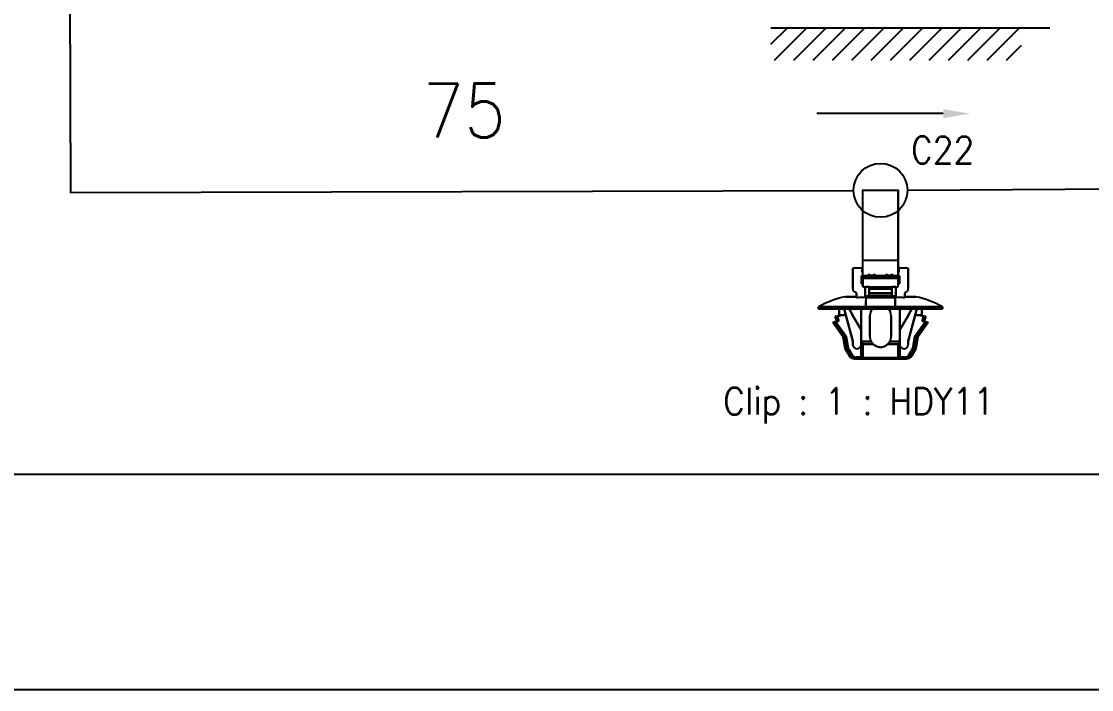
# Model space of a CAD drawing. Header units: inches. Extents: x 47316 to 59086, y 3141 to 11743.
# Drawn here: x 52253.3 to 52352.6, y 8232.5 to 8294.4 of the extents above; entities that cross this region are included whole.
import ezdxf

# ---------------------------------------------------------------- set-up
doc = ezdxf.new("R2010")
doc.units = ezdxf.units.IN
doc.header["$MEASUREMENT"] = 0
doc.styles.get("Standard").update_dxf_attribs({"font": ''})
doc.styles.get('Standard').set_extended_font_data('SimSun')
doc.linetypes.add('_VH_OTCON', pattern='A,0.0001,[7,VeSys.shx,S=0.1,R=0,X=0,Y=0],-0.4,[7,VeSys.shx,S=0.1,R=0,X=0,Y=0],-0.4,["X",Standard,S=1,R=0,X=-0.5,Y=-0.5],-0.0001,[7,VeSys.shx,S=0.1,R=0,X=0,Y=0],-0.4', length=1.2002)

msp = doc.modelspace()

# ---------------------------------------------------------------- linework, layer by layer
at = {"color": 0, "lineweight": -2}
for p, q in [((52322.853, 8292.327, 0), (52324.383, 8293.857, 0)), ((52322.853, 8293.857, 0), (52348.746, 8293.857, 0)), ((52323.175, 8290.853, 0), (52326.179, 8293.857, 0)), ((52324.971, 8290.853, 0), (52327.975, 8293.857, 0)), ((52326.767, 8290.853, 0), (52329.771, 8293.857, 0)), ((52328.563, 8290.853, 0), (52331.567, 8293.857, 0)), ((52330.359, 8290.853, 0), (52333.363, 8293.857, 0)), ((52332.156, 8290.853, 0), (52335.159, 8293.857, 0)), ((52333.952, 8290.853, 0), (52336.955, 8293.857, 0)), ((52335.748, 8290.853, 0), (52338.751, 8293.857, 0)), ((52337.544, 8290.853, 0), (52340.547, 8293.857, 0)), ((52339.34, 8290.853, 0), (52342.343, 8293.857, 0)), ((52341.136, 8290.853, 0), (52344.139, 8293.857, 0)), ((52342.932, 8290.853, 0), (52345.935, 8293.857, 0)), ((52344.728, 8290.853, 0), (52346.124, 8292.249, 0)), ((50267.929, 8252.452), (56171.929, 8252.452)), ((50247.929, 8232.452), (56191.929, 8232.452))]:
    msp.add_line(p, q, dxfattribs=at)
at = {"color": 7, "lineweight": -2}
msp.add_line((52338.857, 8285.885), (52327.109, 8285.885), dxfattribs=at)
at = {"color": 0, "linetype": '_VH_OTCON', "lineweight": -2, "ltscale": 5}
msp.add_line((52335.528, 8278.785), (52422.371, 8279.339), dxfattribs=at)
at = {"color": 0, "ltscale": 0.378893}
msp.add_line((52334.67, 8272.269), (52334.67, 8278.769), dxfattribs=at)
at = {"color": 0, "ltscale": 0.37888}
msp.add_line((52334.67, 8272.269), (52334.67, 8278.769), dxfattribs=at)
at = {"color": 7, "ltscale": 0.108633}
msp.add_line((52331.386, 8271.563), (52331.386, 8273.941), dxfattribs=at)
at = {"color": 7, "ltscale": 0.098454}
msp.add_line((52331.386, 8271.563), (52331.386, 8273.719), dxfattribs=at)
at = {"color": 7, "ltscale": 0.057913}
msp.add_line((52331.386, 8271.563), (52331.386, 8272.831), dxfattribs=at)
at = {"color": 7, "ltscale": 0.025}
for p, q in [((52330.456, 8271.016), (52330.456, 8271.563)), ((52332.481, 8270.86), (52331.934, 8270.86)), ((52332.481, 8270.86), (52331.934, 8270.86)), ((52332.481, 8270.852), (52331.934, 8270.852)), ((52334.123, 8270.86), (52333.576, 8270.86)), ((52334.123, 8270.86), (52333.576, 8270.86))]:
    msp.add_line(p, q, dxfattribs=at)
at = {"color": 7, "ltscale": 0.039999}
for p, q in [((52331.332, 8271.563), (52330.456, 8271.563)), ((52331.332, 8271.563), (52330.456, 8271.563)), ((52335.601, 8271.563), (52334.725, 8271.563)), ((52335.601, 8271.563), (52334.725, 8271.563))]:
    msp.add_line(p, q, dxfattribs=at)
at = {"color": 7, "ltscale": 0.022501}
for p, q in [((52330.456, 8271.563), (52330.456, 8271.071)), ((52330.456, 8271.563), (52330.456, 8271.071)), ((52335.601, 8271.563), (52335.601, 8271.071)), ((52335.601, 8271.071), (52335.601, 8271.563))]:
    msp.add_line(p, q, dxfattribs=at)
at = {"color": 7, "ltscale": 0.0175}
for p, q in [((52331.332, 8271.563), (52331.332, 8271.18)), ((52331.332, 8271.563), (52331.332, 8271.18)), ((52331.332, 8271.18), (52331.332, 8271.563)), ((52334.725, 8271.563), (52334.725, 8271.18)), ((52334.725, 8271.18), (52334.725, 8271.563))]:
    msp.add_line(p, q, dxfattribs=at)
at = {"color": 7, "ltscale": 0.002499}
for p, q in [((52331.386, 8271.563), (52331.332, 8271.563)), ((52334.725, 8271.563), (52334.67, 8271.563)), ((52331.277, 8270.852), (52331.332, 8270.852)), ((52331.277, 8270.852), (52331.332, 8270.852)), ((52331.332, 8271.18), (52331.386, 8271.18)), ((52331.386, 8271.18), (52331.332, 8271.18)), ((52334.67, 8271.18), (52334.725, 8271.18)), ((52334.725, 8271.18), (52334.67, 8271.18)), ((52334.78, 8270.852), (52334.725, 8270.852)), ((52334.725, 8270.852), (52334.78, 8270.852)), ((52334.725, 8270.852), (52334.78, 8270.852)), ((52331.332, 8270.14), (52331.386, 8270.14)), ((52331.386, 8270.14), (52331.332, 8270.14)), ((52331.332, 8270.14), (52331.386, 8270.14)), ((52334.67, 8270.14), (52334.725, 8270.14)), ((52334.725, 8270.14), (52334.67, 8270.14)), ((52334.67, 8270.14), (52334.725, 8270.14))]:
    msp.add_line(p, q, dxfattribs=at)
at = {"color": 7, "ltscale": 2.6e-05}
for p, q in [((52331.332, 8271.563), (52331.332, 8271.563)), ((52334.725, 8271.563), (52334.725, 8271.563))]:
    msp.add_line(p, q, dxfattribs=at)
at = {"color": 7, "ltscale": 0.0644}
for p, q in [((52331.386, 8270.86), (52331.386, 8272.269)), ((52331.386, 8270.86), (52331.386, 8272.269)), ((52334.67, 8272.269), (52334.67, 8270.86)), ((52334.67, 8270.86), (52334.67, 8272.269))]:
    msp.add_line(p, q, dxfattribs=at)
at = {"color": 7, "ltscale": 0.064999}
for p, q in [((52330.456, 8271.071), (52330.456, 8269.648)), ((52330.456, 8271.071), (52330.456, 8269.648)), ((52335.601, 8271.071), (52335.601, 8269.648)), ((52335.601, 8269.648), (52335.601, 8271.071))]:
    msp.add_line(p, q, dxfattribs=at)
at = {"color": 7, "ltscale": 0.0625}
msp.add_line((52330.456, 8269.648), (52330.456, 8271.016), dxfattribs=at)
at = {"color": 7, "ltscale": 0.000629}
msp.add_line((52331.291, 8270.852), (52331.277, 8270.852), dxfattribs=at)
at = {"color": 7, "ltscale": 0.035001}
for p, q in [((52331.277, 8270.852), (52331.277, 8270.086)), ((52331.277, 8270.086), (52331.277, 8270.852)), ((52334.78, 8270.086), (52334.78, 8270.852)), ((52334.78, 8270.086), (52334.78, 8270.852)), ((52334.78, 8270.852), (52334.78, 8270.086)), ((52331.66, 8267.787), (52331.66, 8268.553)), ((52331.66, 8267.787), (52331.66, 8268.553))]:
    msp.add_line(p, q, dxfattribs=at)
at = {"color": 7, "ltscale": 0.154999}
for p, q in [((52331.332, 8270.852), (52334.725, 8270.852)), ((52334.725, 8270.852), (52331.332, 8270.852))]:
    msp.add_line(p, q, dxfattribs=at)
at = {"color": 7, "ltscale": 0.032501}
for p, q in [((52331.332, 8270.852), (52331.332, 8270.14)), ((52331.332, 8270.852), (52331.332, 8270.14)), ((52334.725, 8270.852), (52334.725, 8270.14)), ((52334.725, 8270.14), (52334.725, 8270.852))]:
    msp.add_line(p, q, dxfattribs=at)
at = {"color": 7, "ltscale": 0.021939}
msp.add_line((52331.332, 8270.852), (52331.332, 8270.372), dxfattribs=at)
at = {"color": 7, "ltscale": 0.15}
for p, q in [((52334.67, 8270.633), (52331.386, 8270.633)), ((52331.386, 8270.633), (52334.67, 8270.633)), ((52331.386, 8269.812), (52334.67, 8269.812)), ((52331.386, 8269.812), (52334.67, 8269.812)), ((52334.67, 8263.217), (52331.386, 8263.217)), ((52331.386, 8263.217), (52334.67, 8263.217))]:
    msp.add_line(p, q, dxfattribs=at)
at = {"color": 7, "ltscale": 0.0375}
for p, q in [((52331.386, 8270.633), (52331.386, 8269.812)), ((52331.386, 8269.812), (52331.386, 8270.633)), ((52334.67, 8269.812), (52334.67, 8270.633)), ((52334.67, 8269.812), (52334.67, 8270.633))]:
    msp.add_line(p, q, dxfattribs=at)
at = {"color": 7, "ltscale": 0.0075}
for p, q in [((52331.934, 8270.852), (52331.934, 8271.016)), ((52331.934, 8271.016), (52331.934, 8270.852)), ((52332.481, 8271.016), (52332.481, 8270.852)), ((52332.481, 8270.852), (52332.481, 8271.016)), ((52333.576, 8270.852), (52333.576, 8271.016)), ((52333.576, 8271.016), (52333.576, 8270.852)), ((52334.123, 8271.016), (52334.123, 8270.852)), ((52334.123, 8270.852), (52334.123, 8271.016)), ((52327.282, 8267.951), (52327.282, 8267.787)), ((52327.282, 8267.787), (52327.282, 8267.951)), ((52331.66, 8267.951), (52331.66, 8267.787)), ((52331.66, 8267.787), (52331.66, 8267.951)), ((52334.397, 8267.787), (52334.397, 8267.951)), ((52334.397, 8267.951), (52334.397, 8267.787)), ((52338.775, 8267.951), (52338.775, 8267.787)), ((52338.775, 8267.787), (52338.775, 8267.951)), ((52330.764, 8263.299), (52330.764, 8263.135)), ((52330.764, 8263.299), (52330.764, 8263.135)), ((52331.222, 8263.135), (52331.222, 8263.299)), ((52335.293, 8263.135), (52335.293, 8263.299)), ((52335.293, 8263.135), (52335.293, 8263.299))]:
    msp.add_line(p, q, dxfattribs=at)
at = {"color": 7, "ltscale": 0.000322}
msp.add_line((52332.481, 8270.852), (52332.481, 8270.859), dxfattribs=at)
at = {"color": 7, "ltscale": 0.023056}
msp.add_line((52334.08, 8270.852), (52333.576, 8270.852), dxfattribs=at)
at = {"color": 7, "ltscale": 0.000368}
msp.add_line((52334.123, 8270.86), (52334.123, 8270.852), dxfattribs=at)
at = {"color": 7, "ltscale": 0.004999}
for p, q in [((52331.277, 8270.086), (52331.386, 8270.086)), ((52331.386, 8270.086), (52331.277, 8270.086)), ((52334.67, 8270.086), (52334.78, 8270.086)), ((52334.78, 8270.086), (52334.67, 8270.086))]:
    msp.add_line(p, q, dxfattribs=at)
at = {"color": 7, "ltscale": 0.010562}
msp.add_line((52331.332, 8270.14), (52331.332, 8270.372), dxfattribs=at)
at = {"color": 7, "ltscale": 0.002502}
msp.add_line((52331.386, 8270.086), (52331.386, 8270.14), dxfattribs=at)
at = {"color": 7, "ltscale": 0.040002}
for p, q in [((52331.605, 8269.812), (52331.605, 8268.936)), ((52331.605, 8268.936), (52331.605, 8269.812)), ((52334.451, 8268.936), (52334.451, 8269.812)), ((52334.451, 8268.936), (52334.451, 8269.812)), ((52334.451, 8269.812), (52334.451, 8268.936))]:
    msp.add_line(p, q, dxfattribs=at)
at = {"color": 7, "ltscale": 0.017502}
for p, q in [((52331.989, 8269.812), (52331.605, 8269.812)), ((52334.451, 8269.812), (52334.068, 8269.812))]:
    msp.add_line(p, q, dxfattribs=at)
at = {"color": 7, "ltscale": 0.00087}
for p, q in [((52331.988, 8269.793), (52331.988, 8269.812)), ((52331.988, 8269.812), (52331.988, 8269.793)), ((52334.068, 8269.793), (52334.068, 8269.812)), ((52334.068, 8269.812), (52334.068, 8269.793))]:
    msp.add_line(p, q, dxfattribs=at)
at = {"color": 7, "ltscale": 0.023952}
msp.add_line((52331.988, 8269.288), (52331.988, 8269.812), dxfattribs=at)
at = {"color": 7, "ltscale": 0.007443}
for p, q in [((52331.988, 8269.63), (52331.988, 8269.793)), ((52331.988, 8269.793), (52331.988, 8269.63)), ((52334.068, 8269.63), (52334.068, 8269.793)), ((52334.068, 8269.793), (52334.068, 8269.63))]:
    msp.add_line(p, q, dxfattribs=at)
at = {"color": 7, "ltscale": 0.095001}
for p, q in [((52331.988, 8269.793), (52334.068, 8269.793)), ((52334.068, 8269.793), (52331.988, 8269.793)), ((52331.988, 8269.63), (52334.068, 8269.63)), ((52334.068, 8269.63), (52331.988, 8269.63)), ((52334.068, 8269.239), (52331.988, 8269.239)), ((52331.988, 8269.239), (52334.068, 8269.239)), ((52334.068, 8268.968), (52331.988, 8268.968))]:
    msp.add_line(p, q, dxfattribs=at)
at = {"color": 7, "ltscale": 0.017839}
for p, q in [((52331.988, 8269.239), (52331.988, 8269.63)), ((52331.988, 8269.63), (52331.988, 8269.239)), ((52334.068, 8269.239), (52334.068, 8269.63)), ((52334.068, 8269.63), (52334.068, 8269.239))]:
    msp.add_line(p, q, dxfattribs=at)
at = {"color": 7, "ltscale": 0.047501}
for p, q in [((52329.745, 8268.882), (52330.784, 8268.882)), ((52330.784, 8268.882), (52329.745, 8268.882)), ((52335.272, 8268.882), (52336.312, 8268.882)), ((52336.312, 8268.882), (52335.272, 8268.882))]:
    msp.add_line(p, q, dxfattribs=at)
at = {"color": 7, "ltscale": 0.013786}
msp.add_line((52330.784, 8268.882), (52330.784, 8269.183), dxfattribs=at)
at = {"color": 7, "ltscale": 0.017471}
for p, q in [((52330.784, 8268.801), (52330.784, 8269.183)), ((52335.272, 8268.801), (52335.272, 8269.183))]:
    msp.add_line(p, q, dxfattribs=at)
at = {"color": 7, "ltscale": 0.017476}
for p, q in [((52330.784, 8269.183), (52330.784, 8268.801)), ((52335.272, 8269.183), (52335.272, 8268.801))]:
    msp.add_line(p, q, dxfattribs=at)
at = {"color": 7, "ltscale": 0.00369}
for p, q in [((52330.784, 8268.801), (52330.784, 8268.882)), ((52335.272, 8268.882), (52335.272, 8268.801))]:
    msp.add_line(p, q, dxfattribs=at)
at = {"color": 7, "ltscale": 0.129999}
for p, q in [((52331.605, 8268.936), (52334.451, 8268.936)), ((52334.451, 8268.936), (52331.605, 8268.936))]:
    msp.add_line(p, q, dxfattribs=at)
at = {"color": 7, "ltscale": 0.040567}
for p, q in [((52331.66, 8268.839), (52331.66, 8267.951)), ((52334.397, 8268.839), (52334.397, 8267.951))]:
    msp.add_line(p, q, dxfattribs=at)
at = {"color": 7, "ltscale": 0.125}
for p, q in [((52334.397, 8268.839), (52331.66, 8268.839)), ((52331.66, 8268.839), (52334.397, 8268.839)), ((52334.397, 8267.951), (52331.66, 8267.951)), ((52331.66, 8267.951), (52334.397, 8267.951)), ((52334.397, 8267.787), (52331.66, 8267.787)), ((52331.66, 8267.787), (52334.397, 8267.787))]:
    msp.add_line(p, q, dxfattribs=at)
at = {"color": 7, "ltscale": 0.040569}
for p, q in [((52331.66, 8268.839), (52331.66, 8267.951)), ((52334.397, 8267.951), (52334.397, 8268.839))]:
    msp.add_line(p, q, dxfattribs=at)
at = {"color": 7, "ltscale": 0.014789}
msp.add_line((52331.988, 8269.26), (52331.988, 8268.936), dxfattribs=at)
at = {"color": 7, "ltscale": 0.013841}
for p, q in [((52331.988, 8268.936), (52331.988, 8269.239)), ((52334.068, 8269.239), (52334.068, 8268.936))]:
    msp.add_line(p, q, dxfattribs=at)
at = {"color": 7, "ltscale": 0.012407}
for p, q in [((52331.988, 8268.968), (52331.988, 8269.239)), ((52334.068, 8268.968), (52334.068, 8269.239))]:
    msp.add_line(p, q, dxfattribs=at)
at = {"color": 7, "ltscale": 0.001447}
msp.add_line((52334.068, 8268.968), (52334.068, 8268.936), dxfattribs=at)
at = {"color": 7, "ltscale": 0.02751}
msp.add_line((52334.397, 8267.951), (52334.397, 8268.553), dxfattribs=at)
msp.add_line((52334.397, 8267.951), (52334.397, 8268.553), dxfattribs=at)
at = {"color": 7, "ltscale": 0.2}
for p, q in [((52331.66, 8267.951), (52327.282, 8267.951)), ((52331.66, 8267.951), (52327.282, 8267.951)), ((52331.66, 8267.787), (52327.282, 8267.787)), ((52327.282, 8267.787), (52331.66, 8267.787)), ((52338.775, 8267.951), (52334.397, 8267.951)), ((52334.397, 8267.951), (52338.775, 8267.951)), ((52334.397, 8267.787), (52338.775, 8267.787)), ((52334.397, 8267.787), (52338.775, 8267.787))]:
    msp.add_line(p, q, dxfattribs=at)
at = {"color": 7, "ltscale": 0.087396}
for p, q in [((52327.282, 8267.787), (52329.195, 8267.787)), ((52338.775, 8267.787), (52336.862, 8267.787)), ((52338.775, 8267.787), (52336.862, 8267.787))]:
    msp.add_line(p, q, dxfattribs=at)
at = {"color": 7, "ltscale": 0.0875}
for p, q in [((52329.197, 8267.787), (52327.282, 8267.787)), ((52332.043, 8265.215), (52332.043, 8267.13)), ((52332.043, 8267.13), (52332.043, 8265.215)), ((52334.013, 8267.13), (52334.013, 8265.215)), ((52334.013, 8265.215), (52334.013, 8267.13)), ((52334.013, 8265.215), (52334.013, 8267.13))]:
    msp.add_line(p, q, dxfattribs=at)
at = {"color": 7, "ltscale": 0.027499}
for p, q in [((52329.197, 8267.185), (52329.197, 8267.787)), ((52329.197, 8267.787), (52329.197, 8267.185)), ((52336.859, 8267.185), (52336.859, 8267.787)), ((52336.859, 8267.787), (52336.859, 8267.185))]:
    msp.add_line(p, q, dxfattribs=at)
at = {"color": 7, "ltscale": 0.028456}
for p, q in [((52329.815, 8267.185), (52329.655, 8267.787)), ((52329.655, 8267.787), (52329.815, 8267.185)), ((52336.241, 8267.185), (52336.402, 8267.787)), ((52336.402, 8267.787), (52336.241, 8267.185))]:
    msp.add_line(p, q, dxfattribs=at)
at = {"color": 7, "ltscale": 0.020602}
for p, q in [((52329.655, 8267.787), (52330.106, 8267.787)), ((52336.402, 8267.787), (52335.951, 8267.787)), ((52336.402, 8267.787), (52335.951, 8267.787))]:
    msp.add_line(p, q, dxfattribs=at)
at = {"color": 7, "ltscale": 0.020749}
msp.add_line((52330.109, 8267.787), (52329.655, 8267.787), dxfattribs=at)
at = {"color": 7, "ltscale": 0.015289}
msp.add_line((52330.273, 8267.497), (52330.109, 8267.788), dxfattribs=at)
at = {"color": 7, "ltscale": 0.015242}
for p, q in [((52330.109, 8267.787), (52330.273, 8267.497)), ((52335.783, 8267.497), (52335.948, 8267.787))]:
    msp.add_line(p, q, dxfattribs=at)
at = {"color": 7, "ltscale": 0.02697}
msp.add_line((52330.564, 8266.983), (52330.273, 8267.497), dxfattribs=at)
at = {"color": 7, "ltscale": 0.026985}
for p, q in [((52330.273, 8267.497), (52330.564, 8266.982)), ((52335.493, 8266.982), (52335.783, 8267.497))]:
    msp.add_line(p, q, dxfattribs=at)
at = {"color": 7, "ltscale": 0.089999}
for p, q in [((52331.222, 8267.787), (52331.222, 8265.817)), ((52331.222, 8265.817), (52331.222, 8267.787)), ((52334.834, 8265.817), (52334.834, 8267.787)), ((52334.834, 8267.787), (52334.834, 8265.817))]:
    msp.add_line(p, q, dxfattribs=at)
at = {"color": 7, "ltscale": 0.02701}
msp.add_line((52335.784, 8267.497), (52335.493, 8266.983), dxfattribs=at)
at = {"color": 7, "ltscale": 0.015215}
msp.add_line((52335.948, 8267.787), (52335.784, 8267.497), dxfattribs=at)
at = {"color": 7, "ltscale": 0.019}
msp.add_line((52328.596, 8266.501), (52328.978, 8266.665), dxfattribs=at)
at = {"color": 7, "ltscale": 4.3e-05}
msp.add_line((52328.596, 8266.501), (52328.597, 8266.501), dxfattribs=at)
at = {"color": 7, "ltscale": 0.075271}
for p, q in [((52329.553, 8265.16), (52328.596, 8266.501)), ((52328.731, 8266.501), (52329.688, 8265.16)), ((52329.688, 8265.16), (52328.731, 8266.501)), ((52336.368, 8265.16), (52337.326, 8266.501)), ((52337.461, 8266.501), (52336.503, 8265.16))]:
    msp.add_line(p, q, dxfattribs=at)
at = {"color": 7, "ltscale": 4.9e-05}
msp.add_line((52328.596, 8266.501), (52328.597, 8266.501), dxfattribs=at)
at = {"color": 7, "ltscale": 0.000903}
msp.add_line((52328.597, 8266.501), (52328.616, 8266.501), dxfattribs=at)
at = {"color": 7, "ltscale": 0.000916}
msp.add_line((52328.597, 8266.501), (52328.617, 8266.501), dxfattribs=at)
at = {"color": 7, "ltscale": 0.005222}
msp.add_line((52328.616, 8266.501), (52328.731, 8266.501), dxfattribs=at)
at = {"color": 7, "ltscale": 0.005249}
msp.add_line((52328.617, 8266.501), (52328.732, 8266.501), dxfattribs=at)
at = {"color": 7, "ltscale": 0.008429}
for p, q in [((52328.999, 8267.075), (52328.814, 8267.075)), ((52336.893, 8266.665), (52337.078, 8266.665))]:
    msp.add_line(p, q, dxfattribs=at)
at = {"color": 7, "ltscale": 0.020195}
for p, q in [((52328.979, 8266.665), (52328.814, 8267.075)), ((52328.999, 8267.075), (52329.163, 8266.665)), ((52329.163, 8266.665), (52328.999, 8267.075)), ((52337.058, 8267.075), (52336.893, 8266.665)), ((52336.893, 8266.665), (52337.058, 8267.075)), ((52337.242, 8267.075), (52337.078, 8266.665))]:
    msp.add_line(p, q, dxfattribs=at)
at = {"color": 7, "ltscale": 0.018183}
msp.add_line((52328.815, 8267.075), (52329.197, 8267.185), dxfattribs=at)
at = {"color": 7, "ltscale": 0.008438}
msp.add_line((52328.815, 8267.075), (52328.999, 8267.076), dxfattribs=at)
at = {"color": 7, "ltscale": 0.002185}
msp.add_line((52328.905, 8267.075), (52328.857, 8267.076), dxfattribs=at)
at = {"color": 7, "ltscale": 0.013619}
for p, q in [((52329.163, 8266.665), (52328.889, 8266.548)), ((52328.889, 8266.548), (52329.163, 8266.665)), ((52336.893, 8266.665), (52337.167, 8266.548)), ((52337.167, 8266.548), (52336.893, 8266.665))]:
    msp.add_line(p, q, dxfattribs=at)
at = {"color": 7, "ltscale": 0.074459}
for p, q in [((52328.889, 8266.548), (52329.837, 8265.221)), ((52329.837, 8265.221), (52328.889, 8266.548)), ((52337.167, 8266.548), (52336.22, 8265.221)), ((52336.22, 8265.221), (52337.167, 8266.548))]:
    msp.add_line(p, q, dxfattribs=at)
at = {"color": 7, "ltscale": 0.0009}
msp.add_line((52328.998, 8266.665), (52328.978, 8266.665), dxfattribs=at)
at = {"color": 7, "ltscale": 0.000912}
for p, q in [((52328.979, 8266.665), (52328.999, 8266.665)), ((52337.222, 8267.075), (52337.242, 8267.076))]:
    msp.add_line(p, q, dxfattribs=at)
at = {"color": 7, "ltscale": 0.002856}
msp.add_line((52328.986, 8266.665), (52329.048, 8266.665), dxfattribs=at)
at = {"color": 7, "ltscale": 0.002869}
msp.add_line((52329.049, 8266.665), (52328.986, 8266.665), dxfattribs=at)
at = {"color": 7, "ltscale": 0.002832}
msp.add_line((52329.06, 8266.665), (52328.998, 8266.665), dxfattribs=at)
at = {"color": 7, "ltscale": 0.018199}
for p, q in [((52329.382, 8267.185), (52328.999, 8267.075)), ((52328.999, 8267.075), (52329.382, 8267.185)), ((52336.675, 8267.185), (52337.058, 8267.075)), ((52337.058, 8267.075), (52336.675, 8267.185))]:
    msp.add_line(p, q, dxfattribs=at)
at = {"color": 7, "ltscale": 0.00282}
for p, q in [((52328.999, 8266.665), (52329.061, 8266.665)), ((52337.16, 8267.075), (52337.222, 8267.075))]:
    msp.add_line(p, q, dxfattribs=at)
at = {"color": 7, "ltscale": 0.004715}
msp.add_line((52329.163, 8266.665), (52329.06, 8266.665), dxfattribs=at)
at = {"color": 7, "ltscale": 0.004687}
msp.add_line((52329.061, 8266.665), (52329.163, 8266.665), dxfattribs=at)
at = {"color": 7, "ltscale": 0.000342}
for p, q in [((52329.205, 8267.185), (52329.197, 8267.185)), ((52336.859, 8267.185), (52336.852, 8267.185))]:
    msp.add_line(p, q, dxfattribs=at)
at = {"color": 7, "ltscale": 0.006641}
msp.add_line((52329.197, 8267.185), (52329.343, 8267.185), dxfattribs=at)
at = {"color": 7, "ltscale": 0.002142}
msp.add_line((52329.244, 8267.185), (52329.197, 8267.185), dxfattribs=at)
at = {"color": 7, "ltscale": 0.00033}
for p, q in [((52329.197, 8267.185), (52329.205, 8267.185)), ((52336.852, 8267.185), (52336.859, 8267.185)), ((52337.078, 8266.665), (52337.071, 8266.665))]:
    msp.add_line(p, q, dxfattribs=at)
at = {"color": 7, "ltscale": 0.002136}
msp.add_line((52329.197, 8267.185), (52329.244, 8267.185), dxfattribs=at)
at = {"color": 7, "ltscale": 0.001825}
msp.add_line((52329.205, 8267.185), (52329.244, 8267.185), dxfattribs=at)
at = {"color": 7, "ltscale": 0.003674}
for p, q in [((52329.285, 8267.185), (52329.205, 8267.185)), ((52336.852, 8267.185), (52336.771, 8267.185))]:
    msp.add_line(p, q, dxfattribs=at)
at = {"color": 7, "ltscale": 0.006299}
msp.add_line((52329.382, 8267.185), (52329.244, 8267.185), dxfattribs=at)
at = {"color": 7, "ltscale": 0.006305}
msp.add_line((52329.244, 8267.185), (52329.382, 8267.185), dxfattribs=at)
at = {"color": 7, "ltscale": 0.00329}
msp.add_line((52329.357, 8267.185), (52329.285, 8267.185), dxfattribs=at)
at = {"color": 7, "ltscale": 0.019785}
for p, q in [((52329.815, 8267.185), (52329.382, 8267.185)), ((52329.382, 8267.185), (52329.815, 8267.185)), ((52336.241, 8267.185), (52336.675, 8267.185)), ((52336.675, 8267.185), (52336.241, 8267.185))]:
    msp.add_line(p, q, dxfattribs=at)
at = {"color": 7, "ltscale": 0.11383}
for p, q in [((52330.456, 8264.777), (52329.815, 8267.185)), ((52329.815, 8267.185), (52330.456, 8264.777)), ((52335.601, 8264.777), (52336.241, 8267.185)), ((52336.241, 8267.185), (52335.601, 8264.777))]:
    msp.add_line(p, q, dxfattribs=at)
at = {"color": 7, "ltscale": 0.065039}
msp.add_line((52331.222, 8265.817), (52330.522, 8267.056), dxfattribs=at)
at = {"color": 7, "ltscale": 0.06116}
msp.add_line((52331.222, 8265.817), (52330.564, 8266.983), dxfattribs=at)
at = {"color": 7, "ltscale": 0.061156}
for p, q in [((52330.564, 8266.982), (52331.222, 8265.817)), ((52334.834, 8265.817), (52335.493, 8266.982))]:
    msp.add_line(p, q, dxfattribs=at)
at = {"color": 7, "ltscale": 0.040697}
msp.add_line((52331.222, 8266.02), (52331.222, 8266.911), dxfattribs=at)
at = {"color": 7, "ltscale": 0.040701}
msp.add_line((52331.222, 8266.911), (52331.222, 8266.02), dxfattribs=at)
at = {"color": 7, "ltscale": 0.064963}
msp.add_line((52335.534, 8267.055), (52334.834, 8265.817), dxfattribs=at)
at = {"color": 7, "ltscale": 0.061161}
msp.add_line((52335.493, 8266.983), (52334.834, 8265.817), dxfattribs=at)
at = {"color": 7, "ltscale": 0.075264}
msp.add_line((52336.368, 8265.16), (52337.326, 8266.501), dxfattribs=at)
at = {"color": 7, "ltscale": 0.008441}
for p, q in [((52336.859, 8267.185), (52336.675, 8267.185)), ((52336.675, 8267.185), (52336.859, 8267.185)), ((52337.078, 8266.665), (52336.893, 8266.665))]:
    msp.add_line(p, q, dxfattribs=at)
at = {"color": 7, "ltscale": 0.008432}
msp.add_line((52336.675, 8267.185), (52336.859, 8267.185), dxfattribs=at)
at = {"color": 7, "ltscale": 0.00434}
msp.add_line((52336.771, 8267.185), (52336.676, 8267.185), dxfattribs=at)
at = {"color": 7, "ltscale": 0.002209}
msp.add_line((52336.804, 8267.185), (52336.852, 8267.185), dxfattribs=at)
at = {"color": 7, "ltscale": 0.000286}
for p, q in [((52336.858, 8267.183), (52336.852, 8267.185)), ((52336.852, 8267.185), (52336.858, 8267.183))]:
    msp.add_line(p, q, dxfattribs=at)
at = {"color": 7, "ltscale": 0.018174}
msp.add_line((52336.859, 8267.185), (52337.242, 8267.076), dxfattribs=at)
at = {"color": 7, "ltscale": 0.004291}
msp.add_line((52336.987, 8266.665), (52336.893, 8266.665), dxfattribs=at)
at = {"color": 7, "ltscale": 0.003809}
msp.add_line((52337.071, 8266.665), (52336.987, 8266.665), dxfattribs=at)
at = {"color": 7, "ltscale": 0.001593}
msp.add_line((52337.036, 8266.665), (52337.071, 8266.665), dxfattribs=at)
at = {"color": 7, "ltscale": 0.004681}
for p, q in [((52337.16, 8267.075), (52337.058, 8267.075)), ((52337.058, 8267.075), (52337.16, 8267.075))]:
    msp.add_line(p, q, dxfattribs=at)
at = {"color": 7, "ltscale": 0.000327}
msp.add_line((52337.071, 8266.665), (52337.078, 8266.665), dxfattribs=at)
at = {"color": 7, "ltscale": 0.019025}
msp.add_line((52337.078, 8266.665), (52337.461, 8266.501), dxfattribs=at)
at = {"color": 7, "ltscale": 0.002823}
msp.add_line((52337.222, 8267.075), (52337.16, 8267.075), dxfattribs=at)
at = {"color": 7, "ltscale": 0.000925}
msp.add_line((52337.242, 8267.075), (52337.222, 8267.075), dxfattribs=at)
at = {"color": 7, "ltscale": 0.006177}
msp.add_line((52337.326, 8266.501), (52337.461, 8266.501), dxfattribs=at)
at = {"color": 7, "ltscale": 0.006165}
for p, q in [((52337.461, 8266.501), (52337.326, 8266.501)), ((52336.503, 8265.16), (52336.368, 8265.16)), ((52336.503, 8265.16), (52336.368, 8265.16))]:
    msp.add_line(p, q, dxfattribs=at)
at = {"color": 7, "ltscale": 0.039936}
for p, q in [((52331.222, 8265.817), (52331.222, 8264.942)), ((52331.222, 8264.942), (52331.222, 8265.817)), ((52334.834, 8264.942), (52334.834, 8265.817)), ((52334.834, 8265.817), (52334.834, 8264.942))]:
    msp.add_line(p, q, dxfattribs=at)
at = {"color": 7, "ltscale": 0.048712}
msp.add_line((52331.222, 8264.75), (52331.222, 8265.817), dxfattribs=at)
at = {"color": 7, "ltscale": 0.006168}
for p, q in [((52329.688, 8265.16), (52329.553, 8265.16)), ((52329.553, 8265.16), (52329.688, 8265.16))]:
    msp.add_line(p, q, dxfattribs=at)
at = {"color": 7, "ltscale": 0.05076}
for p, q in [((52329.745, 8264.065), (52329.553, 8265.16)), ((52336.503, 8265.16), (52336.312, 8264.065))]:
    msp.add_line(p, q, dxfattribs=at)
at = {"color": 7, "ltscale": 0.002621}
for p, q in [((52329.692, 8265.161), (52329.745, 8265.183)), ((52329.745, 8265.183), (52329.692, 8265.161)), ((52336.311, 8265.183), (52336.364, 8265.161)), ((52336.364, 8265.161), (52336.311, 8265.183))]:
    msp.add_line(p, q, dxfattribs=at)
at = {"color": 7, "ltscale": 0.050773}
for p, q in [((52329.692, 8265.161), (52329.884, 8264.066)), ((52329.884, 8264.066), (52329.692, 8265.161)), ((52336.173, 8264.066), (52336.364, 8265.161))]:
    msp.add_line(p, q, dxfattribs=at)
at = {"color": 7, "ltscale": 0.000205}
for p, q in [((52329.745, 8265.183), (52329.749, 8265.185)), ((52329.749, 8265.185), (52329.745, 8265.183)), ((52336.307, 8265.185), (52336.311, 8265.183)), ((52336.311, 8265.183), (52336.307, 8265.185))]:
    msp.add_line(p, q, dxfattribs=at)
at = {"color": 7, "ltscale": 0.004321}
for p, q in [((52329.749, 8265.185), (52329.837, 8265.221)), ((52329.837, 8265.221), (52329.749, 8265.185)), ((52336.22, 8265.221), (52336.307, 8265.185)), ((52336.307, 8265.185), (52336.22, 8265.221))]:
    msp.add_line(p, q, dxfattribs=at)
at = {"color": 7, "ltscale": 0.051095}
for p, q in [((52329.837, 8265.221), (52330.029, 8264.119)), ((52330.029, 8264.119), (52329.837, 8265.221)), ((52336.22, 8265.221), (52336.027, 8264.119)), ((52336.027, 8264.119), (52336.22, 8265.221))]:
    msp.add_line(p, q, dxfattribs=at)
at = {"color": 7, "ltscale": 0.014999}
for p, q in [((52330.456, 8264.448), (52330.456, 8264.777)), ((52330.456, 8264.777), (52330.456, 8264.448)), ((52335.601, 8264.448), (52335.601, 8264.777)), ((52335.601, 8264.448), (52335.601, 8264.777)), ((52335.601, 8264.777), (52335.601, 8264.448))]:
    msp.add_line(p, q, dxfattribs=at)
at = {"color": 7, "ltscale": 0.082565}
for p, q in [((52331.222, 8263.135), (52331.222, 8264.942)), ((52331.222, 8264.942), (52331.222, 8263.135)), ((52334.834, 8264.942), (52334.834, 8263.135)), ((52334.834, 8263.135), (52334.834, 8264.942))]:
    msp.add_line(p, q, dxfattribs=at)
at = {"color": 7, "ltscale": 0.008279}
msp.add_line((52331.222, 8264.569), (52331.222, 8264.75), dxfattribs=at)
at = {"color": 7, "ltscale": 0.005516}
msp.add_line((52331.222, 8264.448), (52331.222, 8264.569), dxfattribs=at)
at = {"color": 7, "ltscale": 0.052501}
msp.add_line((52331.222, 8263.299), (52331.222, 8264.448), dxfattribs=at)
at = {"color": 7, "ltscale": 0.041339}
for p, q in [((52331.25, 8264.759), (52332.155, 8264.759)), ((52332.155, 8264.759), (52331.25, 8264.759)), ((52333.902, 8264.759), (52334.806, 8264.759)), ((52334.806, 8264.759), (52333.902, 8264.759))]:
    msp.add_line(p, q, dxfattribs=at)
at = {"color": 7, "ltscale": 0.002634}
for p, q in [((52331.25, 8264.759), (52331.27, 8264.705)), ((52334.786, 8264.705), (52334.806, 8264.759))]:
    msp.add_line(p, q, dxfattribs=at)
at = {"color": 7, "ltscale": 0.002635}
for p, q in [((52331.27, 8264.705), (52331.25, 8264.759)), ((52334.806, 8264.759), (52334.786, 8264.705))]:
    msp.add_line(p, q, dxfattribs=at)
at = {"color": 7, "ltscale": 0.044711}
for p, q in [((52332.365, 8264.486), (52331.386, 8264.486)), ((52331.386, 8264.486), (52332.365, 8264.486)), ((52334.67, 8264.486), (52333.691, 8264.486)), ((52333.691, 8264.486), (52334.67, 8264.486))]:
    msp.add_line(p, q, dxfattribs=at)
at = {"color": 7, "ltscale": 0.057954}
for p, q in [((52331.386, 8264.486), (52331.386, 8263.217)), ((52331.386, 8263.217), (52331.386, 8264.486)), ((52334.67, 8263.217), (52334.67, 8264.486)), ((52334.67, 8264.486), (52334.67, 8263.217))]:
    msp.add_line(p, q, dxfattribs=at)
at = {"color": 7, "ltscale": 0.001863}
msp.add_line((52332.337, 8264.513), (52332.366, 8264.485), dxfattribs=at)
at = {"color": 7, "ltscale": 0.000505}
msp.add_line((52332.365, 8264.486), (52332.357, 8264.494), dxfattribs=at)
at = {"color": 7, "ltscale": 0.000598}
msp.add_line((52333.691, 8264.486), (52333.701, 8264.495), dxfattribs=at)
at = {"color": 7, "ltscale": 0.050769}
msp.add_line((52336.173, 8264.066), (52336.368, 8265.16), dxfattribs=at)
at = {"color": 7, "ltscale": 0.006223}
for p, q in [((52329.745, 8264.065), (52329.881, 8264.065)), ((52329.745, 8264.065), (52329.881, 8264.065)), ((52336.312, 8264.065), (52336.176, 8264.065))]:
    msp.add_line(p, q, dxfattribs=at)
at = {"color": 7, "ltscale": 0.034946}
for p, q in [((52330.133, 8263.406), (52329.745, 8264.065)), ((52336.312, 8264.065), (52335.924, 8263.406))]:
    msp.add_line(p, q, dxfattribs=at)
at = {"color": 7, "ltscale": 0.034208}
for p, q in [((52330.261, 8263.42), (52329.881, 8264.065)), ((52335.796, 8263.42), (52336.176, 8264.065))]:
    msp.add_line(p, q, dxfattribs=at)
at = {"color": 7, "ltscale": 0.000128}
for p, q in [((52329.884, 8264.065), (52329.881, 8264.065)), ((52336.176, 8264.065), (52336.173, 8264.065)), ((52336.173, 8264.065), (52336.176, 8264.065))]:
    msp.add_line(p, q, dxfattribs=at)
at = {"color": 7, "ltscale": 0.002806}
for p, q in [((52329.884, 8264.066), (52329.941, 8264.087)), ((52336.115, 8264.087), (52336.173, 8264.066))]:
    msp.add_line(p, q, dxfattribs=at)
at = {"color": 7, "ltscale": 0.00266}
for p, q in [((52329.939, 8264.086), (52329.884, 8264.066)), ((52336.173, 8264.066), (52336.118, 8264.086))]:
    msp.add_line(p, q, dxfattribs=at)
at = {"color": 7, "ltscale": 0.034163}
for p, q in [((52329.884, 8264.066), (52330.261, 8263.42)), ((52335.796, 8263.42), (52336.173, 8264.066))]:
    msp.add_line(p, q, dxfattribs=at)
at = {"color": 7, "ltscale": 0.004276}
for p, q in [((52329.941, 8264.087), (52330.029, 8264.119)), ((52330.029, 8264.119), (52329.942, 8264.087)), ((52336.115, 8264.087), (52336.027, 8264.119)), ((52336.027, 8264.119), (52336.115, 8264.087))]:
    msp.add_line(p, q, dxfattribs=at)
at = {"color": 7, "ltscale": 0.0329}
for p, q in [((52330.029, 8264.119), (52330.395, 8263.499)), ((52330.395, 8263.499), (52330.029, 8264.119)), ((52336.027, 8264.119), (52335.662, 8263.499)), ((52335.662, 8263.499), (52336.027, 8264.119))]:
    msp.add_line(p, q, dxfattribs=at)
at = {"color": 7, "ltscale": 0.007092}
for p, q in [((52330.395, 8263.499), (52330.261, 8263.42)), ((52330.261, 8263.42), (52330.395, 8263.499)), ((52335.796, 8263.42), (52335.662, 8263.499)), ((52335.662, 8263.499), (52335.796, 8263.42))]:
    msp.add_line(p, q, dxfattribs=at)
at = {"color": 7, "ltscale": 0.006219}
msp.add_line((52336.176, 8264.065), (52336.312, 8264.065), dxfattribs=at)
at = {"color": 7, "ltscale": 0.005864}
msp.add_line((52330.133, 8263.405), (52330.261, 8263.42), dxfattribs=at)
at = {"color": 7, "ltscale": 0.005865}
for p, q in [((52330.133, 8263.405), (52330.261, 8263.42)), ((52335.796, 8263.42), (52335.923, 8263.405))]:
    msp.add_line(p, q, dxfattribs=at)
at = {"color": 7, "ltscale": 0.015717}
msp.add_line((52330.605, 8263.135), (52330.95, 8263.135), dxfattribs=at)
at = {"color": 7, "ltscale": 0.015729}
msp.add_line((52330.95, 8263.135), (52330.605, 8263.135), dxfattribs=at)
at = {"color": 7, "ltscale": 0.020941}
for p, q in [((52330.764, 8263.299), (52331.222, 8263.299)), ((52331.222, 8263.299), (52330.764, 8263.299)), ((52331.222, 8263.135), (52330.764, 8263.135)), ((52330.764, 8263.135), (52331.222, 8263.135)), ((52335.293, 8263.299), (52334.834, 8263.299)), ((52334.834, 8263.299), (52335.293, 8263.299)), ((52335.293, 8263.135), (52334.834, 8263.135)), ((52334.834, 8263.135), (52335.293, 8263.135))]:
    msp.add_line(p, q, dxfattribs=at)
at = {"color": 7, "ltscale": 0.012512}
for p, q in [((52331.223, 8263.135), (52330.95, 8263.135)), ((52335.107, 8263.135), (52334.833, 8263.135))]:
    msp.add_line(p, q, dxfattribs=at)
at = {"color": 7, "ltscale": 0.000995}
for p, q in [((52331.244, 8263.135), (52331.222, 8263.135)), ((52331.222, 8263.135), (52331.244, 8263.135)), ((52334.834, 8263.135), (52334.813, 8263.135)), ((52334.813, 8263.135), (52334.834, 8263.135))]:
    msp.add_line(p, q, dxfattribs=at)
at = {"color": 7, "ltscale": 0.163214}
msp.add_line((52334.815, 8263.135), (52331.242, 8263.135), dxfattribs=at)
at = {"color": 7, "ltscale": 0.163013}
msp.add_line((52331.244, 8263.135), (52334.813, 8263.135), dxfattribs=at)
at = {"color": 7, "ltscale": 0.000399}
msp.add_line((52334.806, 8263.136), (52334.815, 8263.135), dxfattribs=at)
at = {"color": 7, "ltscale": 0.012915}
msp.add_line((52335.39, 8263.135), (52335.107, 8263.135), dxfattribs=at)
at = {"color": 7, "ltscale": 0.004422}
msp.add_line((52335.293, 8263.135), (52335.39, 8263.135), dxfattribs=at)
at = {"color": 7, "ltscale": 0.006183}
msp.add_line((52335.428, 8263.135), (52335.293, 8263.135), dxfattribs=at)
at = {"color": 7, "ltscale": 0.007248}
msp.add_line((52335.293, 8263.135), (52335.452, 8263.135), dxfattribs=at)
at = {"color": 7, "ltscale": 0.001605}
msp.add_line((52335.408, 8263.135), (52335.443, 8263.135), dxfattribs=at)
at = {"color": 7, "ltscale": 0.00587}
msp.add_line((52335.924, 8263.405), (52335.796, 8263.42), dxfattribs=at)
at = {"color": 0, "linetype": '_VH_OTCON', "lineweight": -2, "ltscale": 5}
msp.add_lwpolyline([(52257.688, 8315.266), (52257.82, 8278.575), (52330.528, 8278.763)], dxfattribs=at)
at = {"color": 0}
msp.add_lwpolyline([(52334.67, 8272.269), (52331.386, 8272.269), (52331.386, 8278.769), (52334.67, 8278.769)], close=True, dxfattribs=at)
at = {"color": 7}
for points in [[(52332.673, 8264.296), (52332.561, 8264.347), (52332.365, 8264.486)], [(52333.691, 8264.486), (52333.496, 8264.347), (52333.384, 8264.296)], [(52330.764, 8263.135), (52330.614, 8263.155), (52330.473, 8263.212), (52330.353, 8263.302), (52330.261, 8263.42)], [(52330.764, 8263.135), (52330.616, 8263.154), (52330.477, 8263.209), (52330.377, 8263.278), (52330.261, 8263.42)], [(52335.796, 8263.42), (52335.703, 8263.301), (52335.582, 8263.212), (52335.443, 8263.155), (52335.293, 8263.135)], [(52335.796, 8263.42), (52335.723, 8263.32), (52335.63, 8263.24), (52335.496, 8263.171), (52335.293, 8263.135)]]:
    msp.add_lwpolyline(points, dxfattribs=at)
at = {"color": 0, "linetype": 'Continuous', "lineweight": -2}
msp.add_circle((52333.028, 8278.769), 2.5, dxfattribs=at)
at = {"color": 7}
for centre, radius, start, end in [((52330.784, 8269.648), 0.328, 179.99937, 250.52933), ((52330.784, 8269.648), 0.328, 180, 250.52878), ((52330.784, 8269.648), 0.328, 179.99945, 250.52941), ((52335.272, 8269.648), 0.328, 289.47122, 0), ((52335.272, 8269.648), 0.328, 289.47067, 0.00062), ((52330.991, 8261.856), 7.135, 100.06433, 121.32657), ((52330.62, 8269.182), 0.166, 57.04254, 70.45534), ((52330.619, 8269.182), 0.166, 0.31556, 70.21322), ((52330.62, 8269.183), 0.164, 0.01946, 70.50973), ((52331.634, 8259.283), 9.556, 92.46546, 95.09821), ((52331.843, 8256.26), 12.585, 92.82582, 94.82483), ((52331.709, 8255.999), 12.841, 90.21741, 92.17035), ((52331.659, 8258.789), 10.05, 89.99389, 92.48915), ((52331.709, 8255.999), 12.841, 90.21741, 92.17035), ((52334.398, 8258.79), 10.049, 87.51071, 90.00628), ((52334.348, 8255.999), 12.841, 87.82964, 89.78259), ((52334.423, 8259.281), 9.557, 84.90197, 87.5344), ((52334.214, 8256.26), 12.585, 85.17517, 87.17418), ((52335.438, 8269.182), 0.166, 109.78678, 179.68444), ((52335.436, 8269.183), 0.164, 109.49068, 179.98095), ((52335.437, 8269.183), 0.165, 109.54312, 137.73083), ((52335.065, 8261.856), 7.135, 58.67342, 79.93567), ((52335.065, 8261.856), 7.135, 58.67342, 79.93567), ((52333.028, 8267.131), 0.984, 138.18134, 180.02439), ((52333.042, 8267.125), 1, 138.48521, 179.67294), ((52333.035, 8267.129), 0.991, 162.08657, 179.95157), ((52333.029, 8267.131), 0.985, 359.97438, 41.80818), ((52333.031, 8267.131), 0.983, 17.70354, 41.84545), ((52333.014, 8267.125), 1, 0.32706, 41.51479), ((52328.71, 8266.767), 0.267, 274.41997, 288.48372), ((52328.71, 8266.765), 0.265, 274.51796, 288.63099), ((52328.547, 8267.342), 0.865, 286.63431, 293.28359), ((52328.561, 8267.303), 0.823, 286.45803, 293.45228), ((52337.496, 8267.305), 0.825, 246.55456, 253.51731), ((52337.509, 8267.342), 0.865, 246.71505, 253.35898), ((52337.346, 8266.764), 0.264, 251.38165, 265.61079), ((52337.347, 8266.768), 0.268, 251.52215, 265.55839), ((52330.839, 8264.449), 0.383, 180.00789, 359.99211), ((52330.839, 8264.449), 0.383, 180.02454, 359.97546), ((52331.841, 8264.942), 0.619, 179.96208, 197.25187), ((52331.811, 8264.937), 0.589, 179.45699, 197.63653), ((52332.344, 8265.15), 1.162, 202.5469, 207.27728), ((52332.334, 8265.146), 1.151, 202.56712, 207.34201), ((52332.881, 8265.434), 1.77, 207.48561, 212.39819), ((52332.853, 8265.419), 1.738, 207.54196, 212.44836), ((52333.028, 8265.215), 0.985, 180.00044, 207.57931), ((52333.035, 8265.216), 0.992, 180.04883, 194.39081), ((52333.036, 8265.219), 0.993, 180.2495, 207.60295), ((52333.032, 8265.218), 0.99, 207.62657, 217.31194), ((52333.039, 8265.217), 0.995, 207.42513, 217.04797), ((52333.003, 8265.189), 0.949, 217.02722, 227.80148), ((52333.03, 8265.215), 0.986, 217.29703, 227.66624), ((52333.032, 8265.227), 0.997, 227.99552, 248.90048), ((52333.025, 8265.227), 0.997, 291.09845, 311.99924), ((52333.054, 8265.189), 0.949, 312.19852, 322.97277), ((52333.027, 8265.215), 0.986, 312.33377, 322.70298), ((52333.018, 8265.217), 0.995, 322.95203, 332.57487), ((52333.025, 8265.218), 0.99, 322.68806, 332.37343), ((52333.021, 8265.219), 0.993, 332.39705, 359.7505), ((52333.028, 8265.215), 0.985, 332.4207, 359.99955), ((52333.021, 8265.216), 0.993, 344.73186, 359.94402), ((52333.022, 8265.216), 0.992, 345.39184, 359.95177), ((52333.028, 8265.215), 0.985, 345.51643, 359.99977), ((52333.176, 8265.435), 1.77, 327.60215, 332.51411), ((52333.203, 8265.419), 1.738, 327.55189, 332.45784), ((52333.723, 8265.146), 1.151, 332.65765, 337.43309), ((52333.713, 8265.15), 1.162, 332.7219, 337.45356), ((52334.216, 8264.942), 0.619, 342.74812, 0.03792), ((52334.246, 8264.937), 0.589, 342.36655, 0.53927), ((52335.217, 8264.449), 0.383, 180.02454, 359.97546), ((52335.217, 8264.449), 0.383, 180.00789, 359.99211), ((52330.879, 8263.813), 0.577, 212.94539, 223.70586), ((52330.724, 8263.693), 0.382, 210.53366, 227.00489), ((52333.029, 8265.216), 0.986, 240.06886, 253.56519), ((52333.032, 8265.214), 0.985, 248.64582, 269.78797), ((52333.029, 8265.23), 1, 249.10094, 269.93436), ((52333.025, 8265.214), 0.985, 270.21202, 291.35418), ((52333.027, 8265.23), 1, 270.06599, 290.90119), ((52333.027, 8265.217), 0.987, 285.00296, 294.16276), ((52333.028, 8265.215), 0.985, 286.51084, 293.46678), ((52335.333, 8263.693), 0.382, 313.03467, 329.47108), ((52335.179, 8263.811), 0.576, 316.29709, 327.0928), ((52330.611, 8263.694), 0.559, 211.1509, 269.34267), ((52330.724, 8263.69), 0.381, 226.65333, 243.18453), ((52330.742, 8263.713), 0.409, 227.01915, 242.38387), ((52330.756, 8263.74), 0.44, 242.41408, 256.73587), ((52330.749, 8263.717), 0.416, 241.84039, 256.75345), ((52330.763, 8263.767), 0.468, 256.68787, 270.11897), ((52330.785, 8263.987), 0.688, 259.11608, 268.23178), ((52331.237, 8263.215), 0.0802, 273.42364, 294.5804), ((52331.237, 8263.216), 0.081, 273.684, 294.58911), ((52331.24, 8263.214), 0.0794, 272.66699, 292.22325), ((52331.24, 8263.215), 0.0799, 272.87965, 292.2757), ((52331.19, 8263.35), 0.224, 291.18328, 300.79471), ((52331.19, 8263.349), 0.223, 291.0314, 300.67778), ((52331.022, 8263.627), 0.548, 301.0217, 311.69489), ((52331.011, 8263.641), 0.566, 301.19109, 311.53294), ((52335.036, 8263.628), 0.55, 228.29771, 238.94878), ((52335.046, 8263.642), 0.567, 228.49372, 238.8197), ((52334.867, 8263.349), 0.224, 239.20213, 248.81818), ((52334.866, 8263.349), 0.223, 239.31691, 248.97011), ((52334.816, 8263.214), 0.0794, 247.7787, 267.33327), ((52334.817, 8263.215), 0.0799, 247.72775, 267.12305), ((52335.294, 8263.767), 0.467, 269.87705, 283.35396), ((52335.271, 8263.987), 0.688, 271.79095, 280.9305), ((52335.301, 8263.74), 0.44, 283.30413, 297.62011), ((52335.308, 8263.718), 0.417, 283.23875, 298.16047), ((52335.445, 8263.694), 0.559, 270.65735, 328.8475), ((52335.315, 8263.713), 0.409, 297.6521, 313.02356), ((52335.333, 8263.689), 0.38, 296.81073, 313.39365)]:
    msp.add_arc(centre, radius, start, end, dxfattribs=at)
at = {"color": 7, "lineweight": -2}
msp.add_solid([(52338.857, 8286.301), (52341.357, 8285.885), (52338.857, 8285.468)], dxfattribs=at)

# ---------------------------------------------------------------- texts
at = {"color": 7, "linetype": '_VH_OTCON', "lineweight": 18, "ltscale": 5, "insert": (52290.505, 8288.66), "char_height": 5, "width": 8.57143, "attachment_point": 1, "rotation": 0.14794}
msp.add_mtext('\\Fromans.shx;\\W0.9000000000;\\T1.0000000000;\\o\\l75', dxfattribs=at)
at = {"color": 21, "linetype": 'Continuous', "lineweight": 15, "insert": (52335.85, 8283.769), "char_height": 2.5, "width": 6.53571, "attachment_point": 1}
msp.add_mtext('\\Fromans.shx;\\W0.9000000000;\\T1.0000000000;\\o\\lC22', dxfattribs=at)
at = {"color": 42, "linetype": 'Continuous', "lineweight": 15, "insert": (52318.41, 8260.458), "char_height": 2.5, "width": 30.10714, "attachment_point": 1}
msp.add_mtext('\\Fromans.shx;\\W0.9000000000;\\T1.0000000000;\\o\\lClip : 1 : HDY11', dxfattribs=at)

doc.saveas('drawing.dxf')
